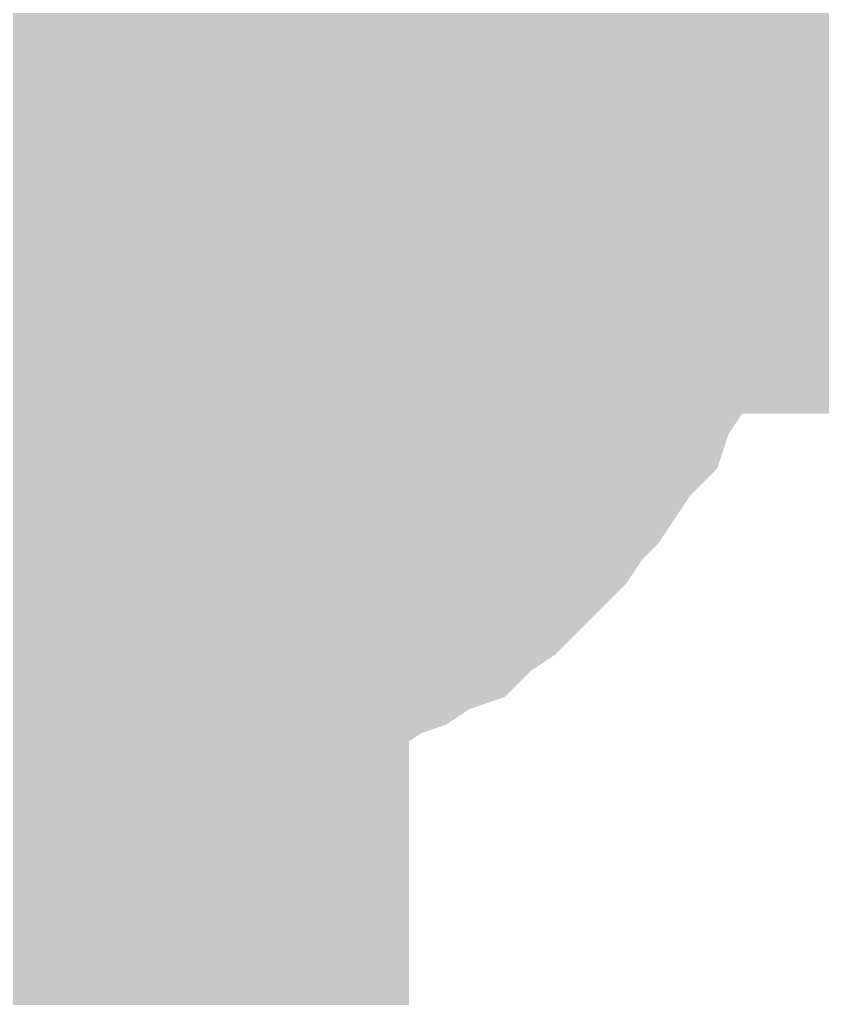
# Model space of a CAD drawing. Header units: inches. Extents: x 0 to 841, y 0 to 594.
# Drawn here: x 299.845 to 300.966, y 303.804 to 305.171 of the extents above; entities that cross this region are included whole.
import ezdxf

# ---------------------------------------------------------------- set-up
doc = ezdxf.new("R2010")
doc.units = ezdxf.units.IN
doc.layers.add('Sheet', color=255, linetype='Continuous')

msp = doc.modelspace()

# ---------------------------------------------------------------- linework, layer by layer
at = {"layer": 'Sheet'}
for points in [[(350.0049, 319.9982, 0.7493, 0.7493, 0), (340.0112, 319.9982, 0.7493, 0.7493, 0), (340.0112, 304.9955, 0.7493, 0.7493, 0), (300.0139, 304.9955, 0.7493, 0.7493, 0), (285.012, 304.9955, 0.7493, 0.7493, 0)], [(300.4069, 305.3211, 0.2997, 0.2997, 0), (300.4181, 305.2987, 0.2997, 0.2997, 0), (300.4293, 305.2762, 0.2997, 0.2997, 0), (300.4518, 305.2537, 0.2997, 0.2997, 0), (300.463, 305.2425, 0.2997, 0.2997, 0), (300.4742, 305.2201, 0.2997, 0.2997, 0), (300.4742, 305.1976, 0.2997, 0.2997, 0), (300.4855, 305.1751, 0.2997, 0.2997, 0), (300.4967, 305.1414, 0.2997, 0.2997, 0), (300.5079, 305.119, 0.2997, 0.2997, 0), (300.5079, 305.0965, 0.2997, 0.2997, 0), (300.5079, 305.0741, 0.2997, 0.2997, 0), (300.5192, 305.0516, 0.2997, 0.2997, 0), (300.5192, 305.0179, 0.2997, 0.2997, 0), (300.5192, 304.9955, 0.2997, 0.2997, 0)], [(300.4069, 305.3211, 0.2997, 0.2997, 0), (300.4181, 305.2987, 0.2997, 0.2997, 0), (300.4293, 305.2762, 0.2997, 0.2997, 0), (300.4518, 305.2537, 0.2997, 0.2997, 0), (300.463, 305.2425, 0.2997, 0.2997, 0), (300.4742, 305.2201, 0.2997, 0.2997, 0), (300.4742, 305.1976, 0.2997, 0.2997, 0), (300.4855, 305.1751, 0.2997, 0.2997, 0), (300.4967, 305.1414, 0.2997, 0.2997, 0), (300.5079, 305.119, 0.2997, 0.2997, 0), (300.5079, 305.0965, 0.2997, 0.2997, 0), (300.5079, 305.0741, 0.2997, 0.2997, 0), (300.5192, 305.0516, 0.2997, 0.2997, 0), (300.5192, 305.0179, 0.2997, 0.2997, 0), (300.5192, 304.9955, 0.2997, 0.2997, 0)], [(300.6988, 305.3211, 0.2997, 0.2997, 0), (300.7213, 305.2874, 0.2997, 0.2997, 0), (300.7325, 305.2537, 0.2997, 0.2997, 0), (300.7437, 305.2201, 0.2997, 0.2997, 0), (300.755, 305.1864, 0.2997, 0.2997, 0), (300.7662, 305.1527, 0.2997, 0.2997, 0), (300.7662, 305.1078, 0.2997, 0.2997, 0), (300.7774, 305.0741, 0.2997, 0.2997, 0), (300.7774, 305.0292, 0.2997, 0.2997, 0), (300.7774, 304.9955, 0.2997, 0.2997, 0)], [(300.6988, 305.3211, 0.2997, 0.2997, 0), (300.7213, 305.2874, 0.2997, 0.2997, 0), (300.7325, 305.2537, 0.2997, 0.2997, 0), (300.7437, 305.2201, 0.2997, 0.2997, 0), (300.755, 305.1864, 0.2997, 0.2997, 0), (300.7662, 305.1527, 0.2997, 0.2997, 0), (300.7662, 305.1078, 0.2997, 0.2997, 0), (300.7774, 305.0741, 0.2997, 0.2997, 0), (300.7774, 305.0292, 0.2997, 0.2997, 0), (300.7774, 304.9955, 0.2997, 0.2997, 0)], [(300.6988, 305.3211, 0.2997, 0.2997, 0), (300.7213, 305.2874, 0.2997, 0.2997, 0), (300.7325, 305.2537, 0.2997, 0.2997, 0), (300.7437, 305.2201, 0.2997, 0.2997, 0), (300.755, 305.1864, 0.2997, 0.2997, 0), (300.7662, 305.1527, 0.2997, 0.2997, 0), (300.7662, 305.1078, 0.2997, 0.2997, 0), (300.7774, 305.0741, 0.2997, 0.2997, 0), (300.7774, 305.0292, 0.2997, 0.2997, 0), (300.7774, 304.9955, 0.2997, 0.2997, 0)], [(300.0139, 299.9983, 0.7493, 0.7493, 0), (300.0139, 304.9955, 0.7493, 0.7493, 0)], [(300.7325, 305.2537, 0.0991, 0.0991, 0), (300.7437, 305.2201, 0.0991, 0.0991, 0), (300.755, 305.1864, 0.0991, 0.0991, 0), (300.7662, 305.1527, 0.0991, 0.0991, 0), (300.7662, 305.1078, 0.0991, 0.0991, 0), (300.7774, 305.0741, 0.0991, 0.0991, 0), (300.7774, 305.0292, 0.0991, 0.0991, 0), (300.7774, 304.9955, 0.0991, 0.0991, 0)], [(300.7325, 305.2537, 0.0991, 0.0991, 0), (300.7437, 305.2201, 0.0991, 0.0991, 0), (300.755, 305.1864, 0.0991, 0.0991, 0), (300.7662, 305.1527, 0.0991, 0.0991, 0), (300.7662, 305.1078, 0.0991, 0.0991, 0), (300.7774, 305.0741, 0.0991, 0.0991, 0), (300.7774, 305.0292, 0.0991, 0.0991, 0), (300.7774, 304.9955, 0.0991, 0.0991, 0)], [(300.7325, 305.2537, 0.0991, 0.0991, 0), (300.7437, 305.2201, 0.0991, 0.0991, 0), (300.755, 305.1864, 0.0991, 0.0991, 0), (300.7662, 305.1527, 0.0991, 0.0991, 0), (300.7662, 305.1078, 0.0991, 0.0991, 0), (300.7774, 305.0741, 0.0991, 0.0991, 0), (300.7774, 305.0292, 0.0991, 0.0991, 0), (300.7774, 304.9955, 0.0991, 0.0991, 0)], [(300.463, 305.2425, 0.0991, 0.0991, 0), (300.4742, 305.2201, 0.0991, 0.0991, 0), (300.4742, 305.1976, 0.0991, 0.0991, 0), (300.4855, 305.1751, 0.0991, 0.0991, 0), (300.4967, 305.1414, 0.0991, 0.0991, 0), (300.5079, 305.119, 0.0991, 0.0991, 0), (300.5079, 305.0965, 0.0991, 0.0991, 0), (300.5079, 305.0741, 0.0991, 0.0991, 0), (300.5192, 305.0516, 0.0991, 0.0991, 0), (300.5192, 305.0179, 0.0991, 0.0991, 0), (300.5192, 304.9955, 0.0991, 0.0991, 0)], [(300.463, 305.2425, 0.0991, 0.0991, 0), (300.4742, 305.2201, 0.0991, 0.0991, 0), (300.4742, 305.1976, 0.0991, 0.0991, 0), (300.4855, 305.1751, 0.0991, 0.0991, 0), (300.4967, 305.1414, 0.0991, 0.0991, 0), (300.5079, 305.119, 0.0991, 0.0991, 0), (300.5079, 305.0965, 0.0991, 0.0991, 0), (300.5079, 305.0741, 0.0991, 0.0991, 0), (300.5192, 305.0516, 0.0991, 0.0991, 0), (300.5192, 305.0179, 0.0991, 0.0991, 0), (300.5192, 304.9955, 0.0991, 0.0991, 0)], [(300.7774, 304.9955, 0.2997, 0.2997, 0), (300.7774, 304.9505, 0.2997, 0.2997, 0), (300.7774, 304.9169, 0.2997, 0.2997, 0), (300.7662, 304.8832, 0.2997, 0.2997, 0), (300.7662, 304.8382, 0.2997, 0.2997, 0), (300.755, 304.8046, 0.2997, 0.2997, 0), (300.7437, 304.7709, 0.2997, 0.2997, 0), (300.7325, 304.726, 0.2997, 0.2997, 0), (300.7213, 304.6923, 0.2997, 0.2997, 0), (300.6988, 304.6586, 0.2997, 0.2997, 0), (300.6876, 304.6249, 0.2997, 0.2997, 0), (300.6651, 304.6024, 0.2997, 0.2997, 0), (300.6427, 304.5687, 0.2997, 0.2997, 0), (300.6202, 304.5351, 0.2997, 0.2997, 0), (300.5978, 304.5126, 0.2997, 0.2997, 0), (300.5753, 304.4789, 0.2997, 0.2997, 0), (300.5528, 304.4564, 0.2997, 0.2997, 0), (300.5304, 304.434, 0.2997, 0.2997, 0), (300.4967, 304.4003, 0.2997, 0.2997, 0), (300.463, 304.3778, 0.2997, 0.2997, 0), (300.4406, 304.3554, 0.2997, 0.2997, 0), (300.4069, 304.3441, 0.2997, 0.2997, 0), (300.3732, 304.3217, 0.2997, 0.2997, 0), (300.3395, 304.3105, 0.2997, 0.2997, 0), (300.3058, 304.288, 0.2997, 0.2997, 0), (300.2721, 304.2768, 0.2997, 0.2997, 0), (300.2384, 304.2655, 0.2997, 0.2997, 0), (300.2048, 304.2543, 0.2997, 0.2997, 0), (300.1711, 304.2431, 0.2997, 0.2997, 0), (300.1261, 304.2431, 0.2997, 0.2997, 0), (300.0925, 304.2319, 0.2997, 0.2997, 0), (300.0475, 304.2319, 0.2997, 0.2997, 0), (300.0139, 304.2319, 0.2997, 0.2997, 0)], [(300.0139, 299.9983, 0.2997, 0.2997, 0), (300.0139, 304.9955, 0.2997, 0.2997, 0)], [(300.7774, 304.9955, 0.2997, 0.2997, 0), (300.7774, 304.9505, 0.2997, 0.2997, 0), (300.7774, 304.9169, 0.2997, 0.2997, 0), (300.7662, 304.8832, 0.2997, 0.2997, 0), (300.7662, 304.8382, 0.2997, 0.2997, 0), (300.755, 304.8046, 0.2997, 0.2997, 0), (300.7437, 304.7709, 0.2997, 0.2997, 0), (300.7325, 304.726, 0.2997, 0.2997, 0), (300.7213, 304.6923, 0.2997, 0.2997, 0), (300.6988, 304.6586, 0.2997, 0.2997, 0), (300.6876, 304.6249, 0.2997, 0.2997, 0), (300.6651, 304.6024, 0.2997, 0.2997, 0), (300.6427, 304.5687, 0.2997, 0.2997, 0), (300.6202, 304.5351, 0.2997, 0.2997, 0), (300.5978, 304.5126, 0.2997, 0.2997, 0), (300.5753, 304.4789, 0.2997, 0.2997, 0), (300.5528, 304.4564, 0.2997, 0.2997, 0), (300.5304, 304.434, 0.2997, 0.2997, 0), (300.4967, 304.4003, 0.2997, 0.2997, 0), (300.463, 304.3778, 0.2997, 0.2997, 0), (300.4406, 304.3554, 0.2997, 0.2997, 0), (300.4069, 304.3441, 0.2997, 0.2997, 0), (300.3732, 304.3217, 0.2997, 0.2997, 0), (300.3395, 304.3105, 0.2997, 0.2997, 0), (300.3058, 304.288, 0.2997, 0.2997, 0), (300.2721, 304.2768, 0.2997, 0.2997, 0), (300.2384, 304.2655, 0.2997, 0.2997, 0), (300.2048, 304.2543, 0.2997, 0.2997, 0), (300.1711, 304.2431, 0.2997, 0.2997, 0), (300.1261, 304.2431, 0.2997, 0.2997, 0), (300.0925, 304.2319, 0.2997, 0.2997, 0), (300.0475, 304.2319, 0.2997, 0.2997, 0), (300.0139, 304.2319, 0.2997, 0.2997, 0)], [(300.7774, 304.9955, 0.2997, 0.2997, 0), (300.7774, 304.9505, 0.2997, 0.2997, 0), (300.7774, 304.9169, 0.2997, 0.2997, 0), (300.7662, 304.8832, 0.2997, 0.2997, 0), (300.7662, 304.8382, 0.2997, 0.2997, 0), (300.755, 304.8046, 0.2997, 0.2997, 0), (300.7437, 304.7709, 0.2997, 0.2997, 0), (300.7325, 304.726, 0.2997, 0.2997, 0), (300.7213, 304.6923, 0.2997, 0.2997, 0), (300.6988, 304.6586, 0.2997, 0.2997, 0), (300.6876, 304.6249, 0.2997, 0.2997, 0), (300.6651, 304.6024, 0.2997, 0.2997, 0), (300.6427, 304.5687, 0.2997, 0.2997, 0), (300.6202, 304.5351, 0.2997, 0.2997, 0), (300.5978, 304.5126, 0.2997, 0.2997, 0), (300.5753, 304.4789, 0.2997, 0.2997, 0), (300.5528, 304.4564, 0.2997, 0.2997, 0), (300.5304, 304.434, 0.2997, 0.2997, 0), (300.4967, 304.4003, 0.2997, 0.2997, 0), (300.463, 304.3778, 0.2997, 0.2997, 0), (300.4406, 304.3554, 0.2997, 0.2997, 0), (300.4069, 304.3441, 0.2997, 0.2997, 0), (300.3732, 304.3217, 0.2997, 0.2997, 0), (300.3395, 304.3105, 0.2997, 0.2997, 0), (300.3058, 304.288, 0.2997, 0.2997, 0), (300.2721, 304.2768, 0.2997, 0.2997, 0), (300.2384, 304.2655, 0.2997, 0.2997, 0), (300.2048, 304.2543, 0.2997, 0.2997, 0), (300.1711, 304.2431, 0.2997, 0.2997, 0), (300.1261, 304.2431, 0.2997, 0.2997, 0), (300.0925, 304.2319, 0.2997, 0.2997, 0), (300.0475, 304.2319, 0.2997, 0.2997, 0), (300.0139, 304.2319, 0.2997, 0.2997, 0)], [(300.5192, 304.9955, 0.2997, 0.2997, 0), (300.5192, 304.973, 0.2997, 0.2997, 0), (300.5192, 304.9393, 0.2997, 0.2997, 0), (300.5079, 304.9169, 0.2997, 0.2997, 0), (300.5079, 304.8944, 0.2997, 0.2997, 0), (300.5079, 304.8719, 0.2997, 0.2997, 0), (300.4967, 304.8495, 0.2997, 0.2997, 0), (300.4855, 304.8158, 0.2997, 0.2997, 0), (300.4742, 304.7933, 0.2997, 0.2997, 0), (300.4742, 304.7709, 0.2997, 0.2997, 0), (300.463, 304.7484, 0.2997, 0.2997, 0), (300.4518, 304.7372, 0.2997, 0.2997, 0), (300.4293, 304.7147, 0.2997, 0.2997, 0), (300.4181, 304.6923, 0.2997, 0.2997, 0), (300.4069, 304.6698, 0.2997, 0.2997, 0), (300.3844, 304.6586, 0.2997, 0.2997, 0), (300.3732, 304.6361, 0.2997, 0.2997, 0), (300.3507, 304.6249, 0.2997, 0.2997, 0), (300.3395, 304.6024, 0.2997, 0.2997, 0), (300.317, 304.5912, 0.2997, 0.2997, 0), (300.2946, 304.58, 0.2997, 0.2997, 0), (300.2721, 304.5575, 0.2997, 0.2997, 0), (300.2609, 304.5463, 0.2997, 0.2997, 0), (300.2384, 304.5351, 0.2997, 0.2997, 0), (300.216, 304.5351, 0.2997, 0.2997, 0), (300.1935, 304.5238, 0.2997, 0.2997, 0), (300.1598, 304.5126, 0.2997, 0.2997, 0), (300.1374, 304.5014, 0.2997, 0.2997, 0), (300.1149, 304.5014, 0.2997, 0.2997, 0), (300.0925, 304.5014, 0.2997, 0.2997, 0), (300.07, 304.4901, 0.2997, 0.2997, 0), (300.0363, 304.4901, 0.2997, 0.2997, 0), (300.0139, 304.4901, 0.2997, 0.2997, 0)], [(300.5192, 304.9955, 0.2997, 0.2997, 0), (300.5192, 304.973, 0.2997, 0.2997, 0), (300.5192, 304.9393, 0.2997, 0.2997, 0), (300.5079, 304.9169, 0.2997, 0.2997, 0), (300.5079, 304.8944, 0.2997, 0.2997, 0), (300.5079, 304.8719, 0.2997, 0.2997, 0), (300.4967, 304.8495, 0.2997, 0.2997, 0), (300.4855, 304.8158, 0.2997, 0.2997, 0), (300.4742, 304.7933, 0.2997, 0.2997, 0), (300.4742, 304.7709, 0.2997, 0.2997, 0), (300.463, 304.7484, 0.2997, 0.2997, 0), (300.4518, 304.7372, 0.2997, 0.2997, 0), (300.4293, 304.7147, 0.2997, 0.2997, 0), (300.4181, 304.6923, 0.2997, 0.2997, 0), (300.4069, 304.6698, 0.2997, 0.2997, 0), (300.3844, 304.6586, 0.2997, 0.2997, 0), (300.3732, 304.6361, 0.2997, 0.2997, 0), (300.3507, 304.6249, 0.2997, 0.2997, 0), (300.3395, 304.6024, 0.2997, 0.2997, 0), (300.317, 304.5912, 0.2997, 0.2997, 0), (300.2946, 304.58, 0.2997, 0.2997, 0), (300.2721, 304.5575, 0.2997, 0.2997, 0), (300.2609, 304.5463, 0.2997, 0.2997, 0), (300.2384, 304.5351, 0.2997, 0.2997, 0), (300.216, 304.5351, 0.2997, 0.2997, 0), (300.1935, 304.5238, 0.2997, 0.2997, 0), (300.1598, 304.5126, 0.2997, 0.2997, 0), (300.1374, 304.5014, 0.2997, 0.2997, 0), (300.1149, 304.5014, 0.2997, 0.2997, 0), (300.0925, 304.5014, 0.2997, 0.2997, 0), (300.07, 304.4901, 0.2997, 0.2997, 0), (300.0363, 304.4901, 0.2997, 0.2997, 0), (300.0139, 304.4901, 0.2997, 0.2997, 0)], [(300.5192, 304.9955, 0.2997, 0.2997, 0), (300.5192, 304.9955, 0.2997, 0.2997, 0), (300.5192, 304.9955, 0.2997, 0.2997, 0), (300.5192, 304.9955, 0.2997, 0.2997, 0), (300.5192, 304.9955, 0.2997, 0.2997, 0), (300.5192, 304.9955, 0.2997, 0.2997, 0), (300.5192, 304.9955, 0.2997, 0.2997, 0), (300.5192, 304.9955, 0.2997, 0.2997, 0), (300.5192, 304.9955, 0.2997, 0.2997, 0), (300.5192, 304.9955, 0.2997, 0.2997, 0), (300.5192, 304.9955, 0.2997, 0.2997, 0), (300.5192, 304.9955, 0.2997, 0.2997, 0), (300.5192, 304.9955, 0.2997, 0.2997, 0), (300.5192, 304.9955, 0.2997, 0.2997, 0), (300.5192, 304.9955, 0.2997, 0.2997, 0), (300.5192, 304.9955, 0.2997, 0.2997, 0), (300.5192, 304.9955, 0.2997, 0.2997, 0), (300.5192, 304.9955, 0.2997, 0.2997, 0), (300.5192, 304.9955, 0.2997, 0.2997, 0), (300.5192, 304.9955, 0.2997, 0.2997, 0), (300.5192, 304.9955, 0.2997, 0.2997, 0), (300.5192, 304.9955, 0.2997, 0.2997, 0), (300.5192, 304.9955, 0.2997, 0.2997, 0), (300.5192, 304.9955, 0.2997, 0.2997, 0), (300.5192, 304.9955, 0.2997, 0.2997, 0), (300.5192, 304.9955, 0.2997, 0.2997, 0), (300.5192, 304.9955, 0.2997, 0.2997, 0), (300.5192, 304.9955, 0.2997, 0.2997, 0), (300.5192, 304.9955, 0.2997, 0.2997, 0), (300.5192, 304.9955, 0.2997, 0.2997, 0), (300.5192, 304.9955, 0.2997, 0.2997, 0), (300.5192, 304.9955, 0.2997, 0.2997, 0), (300.5192, 304.9955, 0.2997, 0.2997, 0)], [(300.5192, 304.9955, 0.2997, 0.2997, 0), (300.5192, 304.9955, 0.2997, 0.2997, 0)], [(300.5192, 304.9955, 0.2997, 0.2997, 0), (300.5192, 304.9955, 0.2997, 0.2997, 0), (300.5192, 304.9955, 0.2997, 0.2997, 0), (300.5192, 304.9955, 0.2997, 0.2997, 0), (300.5192, 304.9955, 0.2997, 0.2997, 0), (300.5192, 304.9955, 0.2997, 0.2997, 0), (300.5192, 304.9955, 0.2997, 0.2997, 0), (300.5192, 304.9955, 0.2997, 0.2997, 0), (300.5192, 304.9955, 0.2997, 0.2997, 0), (300.5192, 304.9955, 0.2997, 0.2997, 0), (300.5192, 304.9955, 0.2997, 0.2997, 0), (300.5192, 304.9955, 0.2997, 0.2997, 0), (300.5192, 304.9955, 0.2997, 0.2997, 0), (300.5192, 304.9955, 0.2997, 0.2997, 0), (300.5192, 304.9955, 0.2997, 0.2997, 0), (300.5192, 304.9955, 0.2997, 0.2997, 0), (300.5192, 304.9955, 0.2997, 0.2997, 0), (300.5192, 304.9955, 0.2997, 0.2997, 0), (300.5192, 304.9955, 0.2997, 0.2997, 0), (300.5192, 304.9955, 0.2997, 0.2997, 0), (300.5192, 304.9955, 0.2997, 0.2997, 0), (300.5192, 304.9955, 0.2997, 0.2997, 0), (300.5192, 304.9955, 0.2997, 0.2997, 0), (300.5192, 304.9955, 0.2997, 0.2997, 0), (300.5192, 304.9955, 0.2997, 0.2997, 0), (300.5192, 304.9955, 0.2997, 0.2997, 0), (300.5192, 304.9955, 0.2997, 0.2997, 0), (300.5192, 304.9955, 0.2997, 0.2997, 0), (300.5192, 304.9955, 0.2997, 0.2997, 0), (300.5192, 304.9955, 0.2997, 0.2997, 0), (300.5192, 304.9955, 0.2997, 0.2997, 0), (300.5192, 304.9955, 0.2997, 0.2997, 0), (300.5192, 304.9955, 0.2997, 0.2997, 0)], [(300.5192, 304.9955, 0.2997, 0.2997, 0), (300.5192, 304.9955, 0.2997, 0.2997, 0)], [(300.7774, 304.9955, 0.2997, 0.2997, 0), (300.7774, 304.9955, 0.2997, 0.2997, 0), (300.7774, 304.9955, 0.2997, 0.2997, 0), (300.7774, 304.9955, 0.2997, 0.2997, 0), (300.7774, 304.9955, 0.2997, 0.2997, 0), (300.7774, 304.9955, 0.2997, 0.2997, 0), (300.7774, 304.9955, 0.2997, 0.2997, 0), (300.7774, 304.9955, 0.2997, 0.2997, 0), (300.7774, 304.9955, 0.2997, 0.2997, 0), (300.7774, 304.9955, 0.2997, 0.2997, 0), (300.7774, 304.9955, 0.2997, 0.2997, 0), (300.7774, 304.9955, 0.2997, 0.2997, 0), (300.7774, 304.9955, 0.2997, 0.2997, 0), (300.7774, 304.9955, 0.2997, 0.2997, 0), (300.7774, 304.9955, 0.2997, 0.2997, 0), (300.7774, 304.9955, 0.2997, 0.2997, 0), (300.7774, 304.9955, 0.2997, 0.2997, 0), (300.7774, 304.9955, 0.2997, 0.2997, 0), (300.7774, 304.9955, 0.2997, 0.2997, 0), (300.7774, 304.9955, 0.2997, 0.2997, 0), (300.7774, 304.9955, 0.2997, 0.2997, 0), (300.7774, 304.9955, 0.2997, 0.2997, 0), (300.7774, 304.9955, 0.2997, 0.2997, 0), (300.7774, 304.9955, 0.2997, 0.2997, 0), (300.7774, 304.9955, 0.2997, 0.2997, 0), (300.7774, 304.9955, 0.2997, 0.2997, 0), (300.7774, 304.9955, 0.2997, 0.2997, 0), (300.7774, 304.9955, 0.2997, 0.2997, 0), (300.7774, 304.9955, 0.2997, 0.2997, 0), (300.7774, 304.9955, 0.2997, 0.2997, 0), (300.7774, 304.9955, 0.2997, 0.2997, 0), (300.7774, 304.9955, 0.2997, 0.2997, 0), (300.7774, 304.9955, 0.2997, 0.2997, 0)], [(300.7774, 304.9955, 0.2997, 0.2997, 0), (300.7774, 304.9955, 0.2997, 0.2997, 0)], [(300.7774, 304.9955, 0.2997, 0.2997, 0), (300.7774, 304.9955, 0.2997, 0.2997, 0), (300.7774, 304.9955, 0.2997, 0.2997, 0), (300.7774, 304.9955, 0.2997, 0.2997, 0), (300.7774, 304.9955, 0.2997, 0.2997, 0), (300.7774, 304.9955, 0.2997, 0.2997, 0), (300.7774, 304.9955, 0.2997, 0.2997, 0), (300.7774, 304.9955, 0.2997, 0.2997, 0), (300.7774, 304.9955, 0.2997, 0.2997, 0), (300.7774, 304.9955, 0.2997, 0.2997, 0), (300.7774, 304.9955, 0.2997, 0.2997, 0), (300.7774, 304.9955, 0.2997, 0.2997, 0), (300.7774, 304.9955, 0.2997, 0.2997, 0), (300.7774, 304.9955, 0.2997, 0.2997, 0), (300.7774, 304.9955, 0.2997, 0.2997, 0), (300.7774, 304.9955, 0.2997, 0.2997, 0), (300.7774, 304.9955, 0.2997, 0.2997, 0), (300.7774, 304.9955, 0.2997, 0.2997, 0), (300.7774, 304.9955, 0.2997, 0.2997, 0), (300.7774, 304.9955, 0.2997, 0.2997, 0), (300.7774, 304.9955, 0.2997, 0.2997, 0), (300.7774, 304.9955, 0.2997, 0.2997, 0), (300.7774, 304.9955, 0.2997, 0.2997, 0), (300.7774, 304.9955, 0.2997, 0.2997, 0), (300.7774, 304.9955, 0.2997, 0.2997, 0), (300.7774, 304.9955, 0.2997, 0.2997, 0), (300.7774, 304.9955, 0.2997, 0.2997, 0), (300.7774, 304.9955, 0.2997, 0.2997, 0), (300.7774, 304.9955, 0.2997, 0.2997, 0), (300.7774, 304.9955, 0.2997, 0.2997, 0), (300.7774, 304.9955, 0.2997, 0.2997, 0), (300.7774, 304.9955, 0.2997, 0.2997, 0), (300.7774, 304.9955, 0.2997, 0.2997, 0)], [(300.7774, 304.9955, 0.2997, 0.2997, 0), (300.7774, 304.9955, 0.2997, 0.2997, 0)], [(300.7774, 304.9955, 0.2997, 0.2997, 0), (300.7774, 304.9955, 0.2997, 0.2997, 0), (300.7774, 304.9955, 0.2997, 0.2997, 0), (300.7774, 304.9955, 0.2997, 0.2997, 0), (300.7774, 304.9955, 0.2997, 0.2997, 0), (300.7774, 304.9955, 0.2997, 0.2997, 0), (300.7774, 304.9955, 0.2997, 0.2997, 0), (300.7774, 304.9955, 0.2997, 0.2997, 0), (300.7774, 304.9955, 0.2997, 0.2997, 0), (300.7774, 304.9955, 0.2997, 0.2997, 0), (300.7774, 304.9955, 0.2997, 0.2997, 0), (300.7774, 304.9955, 0.2997, 0.2997, 0), (300.7774, 304.9955, 0.2997, 0.2997, 0), (300.7774, 304.9955, 0.2997, 0.2997, 0), (300.7774, 304.9955, 0.2997, 0.2997, 0), (300.7774, 304.9955, 0.2997, 0.2997, 0), (300.7774, 304.9955, 0.2997, 0.2997, 0), (300.7774, 304.9955, 0.2997, 0.2997, 0), (300.7774, 304.9955, 0.2997, 0.2997, 0), (300.7774, 304.9955, 0.2997, 0.2997, 0), (300.7774, 304.9955, 0.2997, 0.2997, 0), (300.7774, 304.9955, 0.2997, 0.2997, 0), (300.7774, 304.9955, 0.2997, 0.2997, 0), (300.7774, 304.9955, 0.2997, 0.2997, 0), (300.7774, 304.9955, 0.2997, 0.2997, 0), (300.7774, 304.9955, 0.2997, 0.2997, 0), (300.7774, 304.9955, 0.2997, 0.2997, 0), (300.7774, 304.9955, 0.2997, 0.2997, 0), (300.7774, 304.9955, 0.2997, 0.2997, 0), (300.7774, 304.9955, 0.2997, 0.2997, 0), (300.7774, 304.9955, 0.2997, 0.2997, 0), (300.7774, 304.9955, 0.2997, 0.2997, 0), (300.7774, 304.9955, 0.2997, 0.2997, 0)], [(300.7774, 304.9955, 0.2997, 0.2997, 0), (300.7774, 304.9955, 0.2997, 0.2997, 0)], [(300.7774, 304.9955, 0.0991, 0.0991, 0), (300.7774, 304.9505, 0.0991, 0.0991, 0), (300.7774, 304.9169, 0.0991, 0.0991, 0), (300.7662, 304.8832, 0.0991, 0.0991, 0), (300.7662, 304.8382, 0.0991, 0.0991, 0), (300.755, 304.8046, 0.0991, 0.0991, 0), (300.7437, 304.7709, 0.0991, 0.0991, 0), (300.7325, 304.726, 0.0991, 0.0991, 0), (300.7213, 304.6923, 0.0991, 0.0991, 0), (300.6988, 304.6586, 0.0991, 0.0991, 0), (300.6876, 304.6249, 0.0991, 0.0991, 0), (300.6651, 304.6024, 0.0991, 0.0991, 0), (300.6427, 304.5687, 0.0991, 0.0991, 0), (300.6202, 304.5351, 0.0991, 0.0991, 0), (300.5978, 304.5126, 0.0991, 0.0991, 0), (300.5753, 304.4789, 0.0991, 0.0991, 0), (300.5528, 304.4564, 0.0991, 0.0991, 0), (300.5304, 304.434, 0.0991, 0.0991, 0), (300.4967, 304.4003, 0.0991, 0.0991, 0), (300.463, 304.3778, 0.0991, 0.0991, 0), (300.4406, 304.3554, 0.0991, 0.0991, 0), (300.4069, 304.3441, 0.0991, 0.0991, 0), (300.3732, 304.3217, 0.0991, 0.0991, 0), (300.3395, 304.3105, 0.0991, 0.0991, 0), (300.3058, 304.288, 0.0991, 0.0991, 0), (300.2721, 304.2768, 0.0991, 0.0991, 0), (300.2384, 304.2655, 0.0991, 0.0991, 0), (300.2048, 304.2543, 0.0991, 0.0991, 0), (300.1711, 304.2431, 0.0991, 0.0991, 0), (300.1261, 304.2431, 0.0991, 0.0991, 0), (300.0925, 304.2319, 0.0991, 0.0991, 0), (300.0475, 304.2319, 0.0991, 0.0991, 0), (300.0139, 304.2319, 0.0991, 0.0991, 0)], [(300.7774, 304.9955, 0.0991, 0.0991, 0), (300.7774, 304.9505, 0.0991, 0.0991, 0), (300.7774, 304.9169, 0.0991, 0.0991, 0), (300.7662, 304.8832, 0.0991, 0.0991, 0), (300.7662, 304.8382, 0.0991, 0.0991, 0), (300.755, 304.8046, 0.0991, 0.0991, 0), (300.7437, 304.7709, 0.0991, 0.0991, 0), (300.7325, 304.726, 0.0991, 0.0991, 0), (300.7213, 304.6923, 0.0991, 0.0991, 0), (300.6988, 304.6586, 0.0991, 0.0991, 0), (300.6876, 304.6249, 0.0991, 0.0991, 0), (300.6651, 304.6024, 0.0991, 0.0991, 0), (300.6427, 304.5687, 0.0991, 0.0991, 0), (300.6202, 304.5351, 0.0991, 0.0991, 0), (300.5978, 304.5126, 0.0991, 0.0991, 0), (300.5753, 304.4789, 0.0991, 0.0991, 0), (300.5528, 304.4564, 0.0991, 0.0991, 0), (300.5304, 304.434, 0.0991, 0.0991, 0), (300.4967, 304.4003, 0.0991, 0.0991, 0), (300.463, 304.3778, 0.0991, 0.0991, 0), (300.4406, 304.3554, 0.0991, 0.0991, 0), (300.4069, 304.3441, 0.0991, 0.0991, 0), (300.3732, 304.3217, 0.0991, 0.0991, 0), (300.3395, 304.3105, 0.0991, 0.0991, 0), (300.3058, 304.288, 0.0991, 0.0991, 0), (300.2721, 304.2768, 0.0991, 0.0991, 0), (300.2384, 304.2655, 0.0991, 0.0991, 0), (300.2048, 304.2543, 0.0991, 0.0991, 0), (300.1711, 304.2431, 0.0991, 0.0991, 0), (300.1261, 304.2431, 0.0991, 0.0991, 0), (300.0925, 304.2319, 0.0991, 0.0991, 0), (300.0475, 304.2319, 0.0991, 0.0991, 0), (300.0139, 304.2319, 0.0991, 0.0991, 0)], [(300.7774, 304.9955, 0.0991, 0.0991, 0), (300.7774, 304.9505, 0.0991, 0.0991, 0), (300.7774, 304.9169, 0.0991, 0.0991, 0), (300.7662, 304.8832, 0.0991, 0.0991, 0), (300.7662, 304.8382, 0.0991, 0.0991, 0), (300.755, 304.8046, 0.0991, 0.0991, 0), (300.7437, 304.7709, 0.0991, 0.0991, 0), (300.7325, 304.726, 0.0991, 0.0991, 0), (300.7213, 304.6923, 0.0991, 0.0991, 0), (300.6988, 304.6586, 0.0991, 0.0991, 0), (300.6876, 304.6249, 0.0991, 0.0991, 0), (300.6651, 304.6024, 0.0991, 0.0991, 0), (300.6427, 304.5687, 0.0991, 0.0991, 0), (300.6202, 304.5351, 0.0991, 0.0991, 0), (300.5978, 304.5126, 0.0991, 0.0991, 0), (300.5753, 304.4789, 0.0991, 0.0991, 0), (300.5528, 304.4564, 0.0991, 0.0991, 0), (300.5304, 304.434, 0.0991, 0.0991, 0), (300.4967, 304.4003, 0.0991, 0.0991, 0), (300.463, 304.3778, 0.0991, 0.0991, 0), (300.4406, 304.3554, 0.0991, 0.0991, 0), (300.4069, 304.3441, 0.0991, 0.0991, 0), (300.3732, 304.3217, 0.0991, 0.0991, 0), (300.3395, 304.3105, 0.0991, 0.0991, 0), (300.3058, 304.288, 0.0991, 0.0991, 0), (300.2721, 304.2768, 0.0991, 0.0991, 0), (300.2384, 304.2655, 0.0991, 0.0991, 0), (300.2048, 304.2543, 0.0991, 0.0991, 0), (300.1711, 304.2431, 0.0991, 0.0991, 0), (300.1261, 304.2431, 0.0991, 0.0991, 0), (300.0925, 304.2319, 0.0991, 0.0991, 0), (300.0475, 304.2319, 0.0991, 0.0991, 0), (300.0139, 304.2319, 0.0991, 0.0991, 0)], [(300.5192, 304.9955, 0.0991, 0.0991, 0), (300.5192, 304.973, 0.0991, 0.0991, 0), (300.5192, 304.9393, 0.0991, 0.0991, 0), (300.5079, 304.9169, 0.0991, 0.0991, 0), (300.5079, 304.8944, 0.0991, 0.0991, 0), (300.5079, 304.8719, 0.0991, 0.0991, 0), (300.4967, 304.8495, 0.0991, 0.0991, 0), (300.4855, 304.8158, 0.0991, 0.0991, 0), (300.4742, 304.7933, 0.0991, 0.0991, 0), (300.4742, 304.7709, 0.0991, 0.0991, 0), (300.463, 304.7484, 0.0991, 0.0991, 0), (300.4518, 304.7372, 0.0991, 0.0991, 0), (300.4293, 304.7147, 0.0991, 0.0991, 0), (300.4181, 304.6923, 0.0991, 0.0991, 0), (300.4069, 304.6698, 0.0991, 0.0991, 0), (300.3844, 304.6586, 0.0991, 0.0991, 0), (300.3732, 304.6361, 0.0991, 0.0991, 0), (300.3507, 304.6249, 0.0991, 0.0991, 0), (300.3395, 304.6024, 0.0991, 0.0991, 0), (300.317, 304.5912, 0.0991, 0.0991, 0), (300.2946, 304.58, 0.0991, 0.0991, 0), (300.2721, 304.5575, 0.0991, 0.0991, 0), (300.2609, 304.5463, 0.0991, 0.0991, 0), (300.2384, 304.5351, 0.0991, 0.0991, 0), (300.216, 304.5351, 0.0991, 0.0991, 0), (300.1935, 304.5238, 0.0991, 0.0991, 0), (300.1598, 304.5126, 0.0991, 0.0991, 0), (300.1374, 304.5014, 0.0991, 0.0991, 0), (300.1149, 304.5014, 0.0991, 0.0991, 0), (300.0925, 304.5014, 0.0991, 0.0991, 0), (300.07, 304.4901, 0.0991, 0.0991, 0), (300.0363, 304.4901, 0.0991, 0.0991, 0), (300.0139, 304.4901, 0.0991, 0.0991, 0)], [(300.5192, 304.9955, 0.0991, 0.0991, 0), (300.5192, 304.973, 0.0991, 0.0991, 0), (300.5192, 304.9393, 0.0991, 0.0991, 0), (300.5079, 304.9169, 0.0991, 0.0991, 0), (300.5079, 304.8944, 0.0991, 0.0991, 0), (300.5079, 304.8719, 0.0991, 0.0991, 0), (300.4967, 304.8495, 0.0991, 0.0991, 0), (300.4855, 304.8158, 0.0991, 0.0991, 0), (300.4742, 304.7933, 0.0991, 0.0991, 0), (300.4742, 304.7709, 0.0991, 0.0991, 0), (300.463, 304.7484, 0.0991, 0.0991, 0), (300.4518, 304.7372, 0.0991, 0.0991, 0), (300.4293, 304.7147, 0.0991, 0.0991, 0), (300.4181, 304.6923, 0.0991, 0.0991, 0), (300.4069, 304.6698, 0.0991, 0.0991, 0), (300.3844, 304.6586, 0.0991, 0.0991, 0), (300.3732, 304.6361, 0.0991, 0.0991, 0), (300.3507, 304.6249, 0.0991, 0.0991, 0), (300.3395, 304.6024, 0.0991, 0.0991, 0), (300.317, 304.5912, 0.0991, 0.0991, 0), (300.2946, 304.58, 0.0991, 0.0991, 0), (300.2721, 304.5575, 0.0991, 0.0991, 0), (300.2609, 304.5463, 0.0991, 0.0991, 0), (300.2384, 304.5351, 0.0991, 0.0991, 0), (300.216, 304.5351, 0.0991, 0.0991, 0), (300.1935, 304.5238, 0.0991, 0.0991, 0), (300.1598, 304.5126, 0.0991, 0.0991, 0), (300.1374, 304.5014, 0.0991, 0.0991, 0), (300.1149, 304.5014, 0.0991, 0.0991, 0), (300.0925, 304.5014, 0.0991, 0.0991, 0), (300.07, 304.4901, 0.0991, 0.0991, 0), (300.0363, 304.4901, 0.0991, 0.0991, 0), (300.0139, 304.4901, 0.0991, 0.0991, 0)], [(300.5192, 304.9955, 0.0991, 0.0991, 0), (300.5192, 304.9955, 0.0991, 0.0991, 0), (300.5192, 304.9955, 0.0991, 0.0991, 0), (300.5192, 304.9955, 0.0991, 0.0991, 0), (300.5192, 304.9955, 0.0991, 0.0991, 0), (300.5192, 304.9955, 0.0991, 0.0991, 0), (300.5192, 304.9955, 0.0991, 0.0991, 0), (300.5192, 304.9955, 0.0991, 0.0991, 0), (300.5192, 304.9955, 0.0991, 0.0991, 0), (300.5192, 304.9955, 0.0991, 0.0991, 0), (300.5192, 304.9955, 0.0991, 0.0991, 0), (300.5192, 304.9955, 0.0991, 0.0991, 0), (300.5192, 304.9955, 0.0991, 0.0991, 0), (300.5192, 304.9955, 0.0991, 0.0991, 0), (300.5192, 304.9955, 0.0991, 0.0991, 0), (300.5192, 304.9955, 0.0991, 0.0991, 0), (300.5192, 304.9955, 0.0991, 0.0991, 0), (300.5192, 304.9955, 0.0991, 0.0991, 0), (300.5192, 304.9955, 0.0991, 0.0991, 0), (300.5192, 304.9955, 0.0991, 0.0991, 0), (300.5192, 304.9955, 0.0991, 0.0991, 0), (300.5192, 304.9955, 0.0991, 0.0991, 0), (300.5192, 304.9955, 0.0991, 0.0991, 0), (300.5192, 304.9955, 0.0991, 0.0991, 0), (300.5192, 304.9955, 0.0991, 0.0991, 0), (300.5192, 304.9955, 0.0991, 0.0991, 0), (300.5192, 304.9955, 0.0991, 0.0991, 0), (300.5192, 304.9955, 0.0991, 0.0991, 0), (300.5192, 304.9955, 0.0991, 0.0991, 0), (300.5192, 304.9955, 0.0991, 0.0991, 0), (300.5192, 304.9955, 0.0991, 0.0991, 0), (300.5192, 304.9955, 0.0991, 0.0991, 0), (300.5192, 304.9955, 0.0991, 0.0991, 0)], [(300.5192, 304.9955, 0.0991, 0.0991, 0), (300.5192, 304.9955, 0.0991, 0.0991, 0)], [(300.5192, 304.9955, 0.0991, 0.0991, 0), (300.5192, 304.9955, 0.0991, 0.0991, 0), (300.5192, 304.9955, 0.0991, 0.0991, 0), (300.5192, 304.9955, 0.0991, 0.0991, 0), (300.5192, 304.9955, 0.0991, 0.0991, 0), (300.5192, 304.9955, 0.0991, 0.0991, 0), (300.5192, 304.9955, 0.0991, 0.0991, 0), (300.5192, 304.9955, 0.0991, 0.0991, 0), (300.5192, 304.9955, 0.0991, 0.0991, 0), (300.5192, 304.9955, 0.0991, 0.0991, 0), (300.5192, 304.9955, 0.0991, 0.0991, 0), (300.5192, 304.9955, 0.0991, 0.0991, 0), (300.5192, 304.9955, 0.0991, 0.0991, 0), (300.5192, 304.9955, 0.0991, 0.0991, 0), (300.5192, 304.9955, 0.0991, 0.0991, 0), (300.5192, 304.9955, 0.0991, 0.0991, 0), (300.5192, 304.9955, 0.0991, 0.0991, 0), (300.5192, 304.9955, 0.0991, 0.0991, 0), (300.5192, 304.9955, 0.0991, 0.0991, 0), (300.5192, 304.9955, 0.0991, 0.0991, 0), (300.5192, 304.9955, 0.0991, 0.0991, 0), (300.5192, 304.9955, 0.0991, 0.0991, 0), (300.5192, 304.9955, 0.0991, 0.0991, 0), (300.5192, 304.9955, 0.0991, 0.0991, 0), (300.5192, 304.9955, 0.0991, 0.0991, 0), (300.5192, 304.9955, 0.0991, 0.0991, 0), (300.5192, 304.9955, 0.0991, 0.0991, 0), (300.5192, 304.9955, 0.0991, 0.0991, 0), (300.5192, 304.9955, 0.0991, 0.0991, 0), (300.5192, 304.9955, 0.0991, 0.0991, 0), (300.5192, 304.9955, 0.0991, 0.0991, 0), (300.5192, 304.9955, 0.0991, 0.0991, 0), (300.5192, 304.9955, 0.0991, 0.0991, 0)], [(300.5192, 304.9955, 0.0991, 0.0991, 0), (300.5192, 304.9955, 0.0991, 0.0991, 0)], [(300.7774, 304.9955, 0.0991, 0.0991, 0), (300.7774, 304.9955, 0.0991, 0.0991, 0), (300.7774, 304.9955, 0.0991, 0.0991, 0), (300.7774, 304.9955, 0.0991, 0.0991, 0), (300.7774, 304.9955, 0.0991, 0.0991, 0), (300.7774, 304.9955, 0.0991, 0.0991, 0), (300.7774, 304.9955, 0.0991, 0.0991, 0), (300.7774, 304.9955, 0.0991, 0.0991, 0), (300.7774, 304.9955, 0.0991, 0.0991, 0), (300.7774, 304.9955, 0.0991, 0.0991, 0), (300.7774, 304.9955, 0.0991, 0.0991, 0), (300.7774, 304.9955, 0.0991, 0.0991, 0), (300.7774, 304.9955, 0.0991, 0.0991, 0), (300.7774, 304.9955, 0.0991, 0.0991, 0), (300.7774, 304.9955, 0.0991, 0.0991, 0), (300.7774, 304.9955, 0.0991, 0.0991, 0), (300.7774, 304.9955, 0.0991, 0.0991, 0), (300.7774, 304.9955, 0.0991, 0.0991, 0), (300.7774, 304.9955, 0.0991, 0.0991, 0), (300.7774, 304.9955, 0.0991, 0.0991, 0), (300.7774, 304.9955, 0.0991, 0.0991, 0), (300.7774, 304.9955, 0.0991, 0.0991, 0), (300.7774, 304.9955, 0.0991, 0.0991, 0), (300.7774, 304.9955, 0.0991, 0.0991, 0), (300.7774, 304.9955, 0.0991, 0.0991, 0), (300.7774, 304.9955, 0.0991, 0.0991, 0), (300.7774, 304.9955, 0.0991, 0.0991, 0), (300.7774, 304.9955, 0.0991, 0.0991, 0), (300.7774, 304.9955, 0.0991, 0.0991, 0), (300.7774, 304.9955, 0.0991, 0.0991, 0), (300.7774, 304.9955, 0.0991, 0.0991, 0), (300.7774, 304.9955, 0.0991, 0.0991, 0), (300.7774, 304.9955, 0.0991, 0.0991, 0)], [(300.7774, 304.9955, 0.0991, 0.0991, 0), (300.7774, 304.9955, 0.0991, 0.0991, 0)], [(300.7774, 304.9955, 0.0991, 0.0991, 0), (300.7774, 304.9955, 0.0991, 0.0991, 0), (300.7774, 304.9955, 0.0991, 0.0991, 0), (300.7774, 304.9955, 0.0991, 0.0991, 0), (300.7774, 304.9955, 0.0991, 0.0991, 0), (300.7774, 304.9955, 0.0991, 0.0991, 0), (300.7774, 304.9955, 0.0991, 0.0991, 0), (300.7774, 304.9955, 0.0991, 0.0991, 0), (300.7774, 304.9955, 0.0991, 0.0991, 0), (300.7774, 304.9955, 0.0991, 0.0991, 0), (300.7774, 304.9955, 0.0991, 0.0991, 0), (300.7774, 304.9955, 0.0991, 0.0991, 0), (300.7774, 304.9955, 0.0991, 0.0991, 0), (300.7774, 304.9955, 0.0991, 0.0991, 0), (300.7774, 304.9955, 0.0991, 0.0991, 0), (300.7774, 304.9955, 0.0991, 0.0991, 0), (300.7774, 304.9955, 0.0991, 0.0991, 0), (300.7774, 304.9955, 0.0991, 0.0991, 0), (300.7774, 304.9955, 0.0991, 0.0991, 0), (300.7774, 304.9955, 0.0991, 0.0991, 0), (300.7774, 304.9955, 0.0991, 0.0991, 0), (300.7774, 304.9955, 0.0991, 0.0991, 0), (300.7774, 304.9955, 0.0991, 0.0991, 0), (300.7774, 304.9955, 0.0991, 0.0991, 0), (300.7774, 304.9955, 0.0991, 0.0991, 0), (300.7774, 304.9955, 0.0991, 0.0991, 0), (300.7774, 304.9955, 0.0991, 0.0991, 0), (300.7774, 304.9955, 0.0991, 0.0991, 0), (300.7774, 304.9955, 0.0991, 0.0991, 0), (300.7774, 304.9955, 0.0991, 0.0991, 0), (300.7774, 304.9955, 0.0991, 0.0991, 0), (300.7774, 304.9955, 0.0991, 0.0991, 0), (300.7774, 304.9955, 0.0991, 0.0991, 0)], [(300.7774, 304.9955, 0.0991, 0.0991, 0), (300.7774, 304.9955, 0.0991, 0.0991, 0)], [(300.7774, 304.9955, 0.0991, 0.0991, 0), (300.7774, 304.9955, 0.0991, 0.0991, 0), (300.7774, 304.9955, 0.0991, 0.0991, 0), (300.7774, 304.9955, 0.0991, 0.0991, 0), (300.7774, 304.9955, 0.0991, 0.0991, 0), (300.7774, 304.9955, 0.0991, 0.0991, 0), (300.7774, 304.9955, 0.0991, 0.0991, 0), (300.7774, 304.9955, 0.0991, 0.0991, 0), (300.7774, 304.9955, 0.0991, 0.0991, 0), (300.7774, 304.9955, 0.0991, 0.0991, 0), (300.7774, 304.9955, 0.0991, 0.0991, 0), (300.7774, 304.9955, 0.0991, 0.0991, 0), (300.7774, 304.9955, 0.0991, 0.0991, 0), (300.7774, 304.9955, 0.0991, 0.0991, 0), (300.7774, 304.9955, 0.0991, 0.0991, 0), (300.7774, 304.9955, 0.0991, 0.0991, 0), (300.7774, 304.9955, 0.0991, 0.0991, 0), (300.7774, 304.9955, 0.0991, 0.0991, 0), (300.7774, 304.9955, 0.0991, 0.0991, 0), (300.7774, 304.9955, 0.0991, 0.0991, 0), (300.7774, 304.9955, 0.0991, 0.0991, 0), (300.7774, 304.9955, 0.0991, 0.0991, 0), (300.7774, 304.9955, 0.0991, 0.0991, 0), (300.7774, 304.9955, 0.0991, 0.0991, 0), (300.7774, 304.9955, 0.0991, 0.0991, 0), (300.7774, 304.9955, 0.0991, 0.0991, 0), (300.7774, 304.9955, 0.0991, 0.0991, 0), (300.7774, 304.9955, 0.0991, 0.0991, 0), (300.7774, 304.9955, 0.0991, 0.0991, 0), (300.7774, 304.9955, 0.0991, 0.0991, 0), (300.7774, 304.9955, 0.0991, 0.0991, 0), (300.7774, 304.9955, 0.0991, 0.0991, 0), (300.7774, 304.9955, 0.0991, 0.0991, 0)], [(300.7774, 304.9955, 0.0991, 0.0991, 0), (300.7774, 304.9955, 0.0991, 0.0991, 0)], [(300.0139, 304.4901, 0.2997, 0.2997, 0), (299.9914, 304.4901, 0.2997, 0.2997, 0), (299.9577, 304.4901, 0.2997, 0.2997, 0), (299.9353, 304.5014, 0.2997, 0.2997, 0), (299.9128, 304.5014, 0.2997, 0.2997, 0), (299.8903, 304.5014, 0.2997, 0.2997, 0), (299.8679, 304.5126, 0.2997, 0.2997, 0), (299.8342, 304.5238, 0.2997, 0.2997, 0), (299.8117, 304.5351, 0.2997, 0.2997, 0), (299.7893, 304.5351, 0.2997, 0.2997, 0), (299.7668, 304.5463, 0.2997, 0.2997, 0), (299.7556, 304.5575, 0.2997, 0.2997, 0), (299.7331, 304.58, 0.2997, 0.2997, 0), (299.7107, 304.5912, 0.2997, 0.2997, 0), (299.6882, 304.6024, 0.2997, 0.2997, 0)], [(300.0139, 304.4901, 0.2997, 0.2997, 0), (299.9914, 304.4901, 0.2997, 0.2997, 0), (299.9577, 304.4901, 0.2997, 0.2997, 0), (299.9353, 304.5014, 0.2997, 0.2997, 0), (299.9128, 304.5014, 0.2997, 0.2997, 0), (299.8903, 304.5014, 0.2997, 0.2997, 0), (299.8679, 304.5126, 0.2997, 0.2997, 0), (299.8342, 304.5238, 0.2997, 0.2997, 0), (299.8117, 304.5351, 0.2997, 0.2997, 0), (299.7893, 304.5351, 0.2997, 0.2997, 0), (299.7668, 304.5463, 0.2997, 0.2997, 0), (299.7556, 304.5575, 0.2997, 0.2997, 0), (299.7331, 304.58, 0.2997, 0.2997, 0), (299.7107, 304.5912, 0.2997, 0.2997, 0), (299.6882, 304.6024, 0.2997, 0.2997, 0)], [(300.0139, 304.4901, 0.0991, 0.0991, 0), (299.9914, 304.4901, 0.0991, 0.0991, 0), (299.9577, 304.4901, 0.0991, 0.0991, 0), (299.9353, 304.5014, 0.0991, 0.0991, 0), (299.9128, 304.5014, 0.0991, 0.0991, 0), (299.8903, 304.5014, 0.0991, 0.0991, 0), (299.8679, 304.5126, 0.0991, 0.0991, 0), (299.8342, 304.5238, 0.0991, 0.0991, 0), (299.8117, 304.5351, 0.0991, 0.0991, 0), (299.7893, 304.5351, 0.0991, 0.0991, 0)], [(300.0139, 304.4901, 0.0991, 0.0991, 0), (299.9914, 304.4901, 0.0991, 0.0991, 0), (299.9577, 304.4901, 0.0991, 0.0991, 0), (299.9353, 304.5014, 0.0991, 0.0991, 0), (299.9128, 304.5014, 0.0991, 0.0991, 0), (299.8903, 304.5014, 0.0991, 0.0991, 0), (299.8679, 304.5126, 0.0991, 0.0991, 0), (299.8342, 304.5238, 0.0991, 0.0991, 0), (299.8117, 304.5351, 0.0991, 0.0991, 0), (299.7893, 304.5351, 0.0991, 0.0991, 0)], [(300.0139, 304.2319, 0.2997, 0.2997, 0), (299.9689, 304.2319, 0.2997, 0.2997, 0), (299.9353, 304.2319, 0.2997, 0.2997, 0), (299.9016, 304.2431, 0.2997, 0.2997, 0), (299.8567, 304.2431, 0.2997, 0.2997, 0), (299.823, 304.2543, 0.2997, 0.2997, 0), (299.7893, 304.2655, 0.2997, 0.2997, 0), (299.7444, 304.2768, 0.2997, 0.2997, 0), (299.7107, 304.288, 0.2997, 0.2997, 0), (299.677, 304.3105, 0.2997, 0.2997, 0)], [(300.0139, 304.2319, 0.2997, 0.2997, 0), (299.9689, 304.2319, 0.2997, 0.2997, 0), (299.9353, 304.2319, 0.2997, 0.2997, 0), (299.9016, 304.2431, 0.2997, 0.2997, 0), (299.8567, 304.2431, 0.2997, 0.2997, 0), (299.823, 304.2543, 0.2997, 0.2997, 0), (299.7893, 304.2655, 0.2997, 0.2997, 0), (299.7444, 304.2768, 0.2997, 0.2997, 0), (299.7107, 304.288, 0.2997, 0.2997, 0), (299.677, 304.3105, 0.2997, 0.2997, 0)], [(300.0139, 304.2319, 0.2997, 0.2997, 0), (299.9689, 304.2319, 0.2997, 0.2997, 0), (299.9353, 304.2319, 0.2997, 0.2997, 0), (299.9016, 304.2431, 0.2997, 0.2997, 0), (299.8567, 304.2431, 0.2997, 0.2997, 0), (299.823, 304.2543, 0.2997, 0.2997, 0), (299.7893, 304.2655, 0.2997, 0.2997, 0), (299.7444, 304.2768, 0.2997, 0.2997, 0), (299.7107, 304.288, 0.2997, 0.2997, 0), (299.677, 304.3105, 0.2997, 0.2997, 0)], [(300.0139, 304.2319, 0.0991, 0.0991, 0), (299.9689, 304.2319, 0.0991, 0.0991, 0), (299.9353, 304.2319, 0.0991, 0.0991, 0), (299.9016, 304.2431, 0.0991, 0.0991, 0), (299.8567, 304.2431, 0.0991, 0.0991, 0), (299.823, 304.2543, 0.0991, 0.0991, 0), (299.7893, 304.2655, 0.0991, 0.0991, 0)], [(300.0139, 304.2319, 0.0991, 0.0991, 0), (299.9689, 304.2319, 0.0991, 0.0991, 0), (299.9353, 304.2319, 0.0991, 0.0991, 0), (299.9016, 304.2431, 0.0991, 0.0991, 0), (299.8567, 304.2431, 0.0991, 0.0991, 0), (299.823, 304.2543, 0.0991, 0.0991, 0), (299.7893, 304.2655, 0.0991, 0.0991, 0)], [(300.0139, 304.2319, 0.0991, 0.0991, 0), (299.9689, 304.2319, 0.0991, 0.0991, 0), (299.9353, 304.2319, 0.0991, 0.0991, 0), (299.9016, 304.2431, 0.0991, 0.0991, 0), (299.8567, 304.2431, 0.0991, 0.0991, 0), (299.823, 304.2543, 0.0991, 0.0991, 0), (299.7893, 304.2655, 0.0991, 0.0991, 0)]]:
    msp.add_lwpolyline(points, format="xyseb", dxfattribs=at)
msp.add_lwpolyline([(299.746, 305, 0.508, 0.508, 1), (300.254, 305, 0.508, 0.508, 1)], format="xyseb", close=True, dxfattribs=at)

doc.saveas('drawing.dxf')
